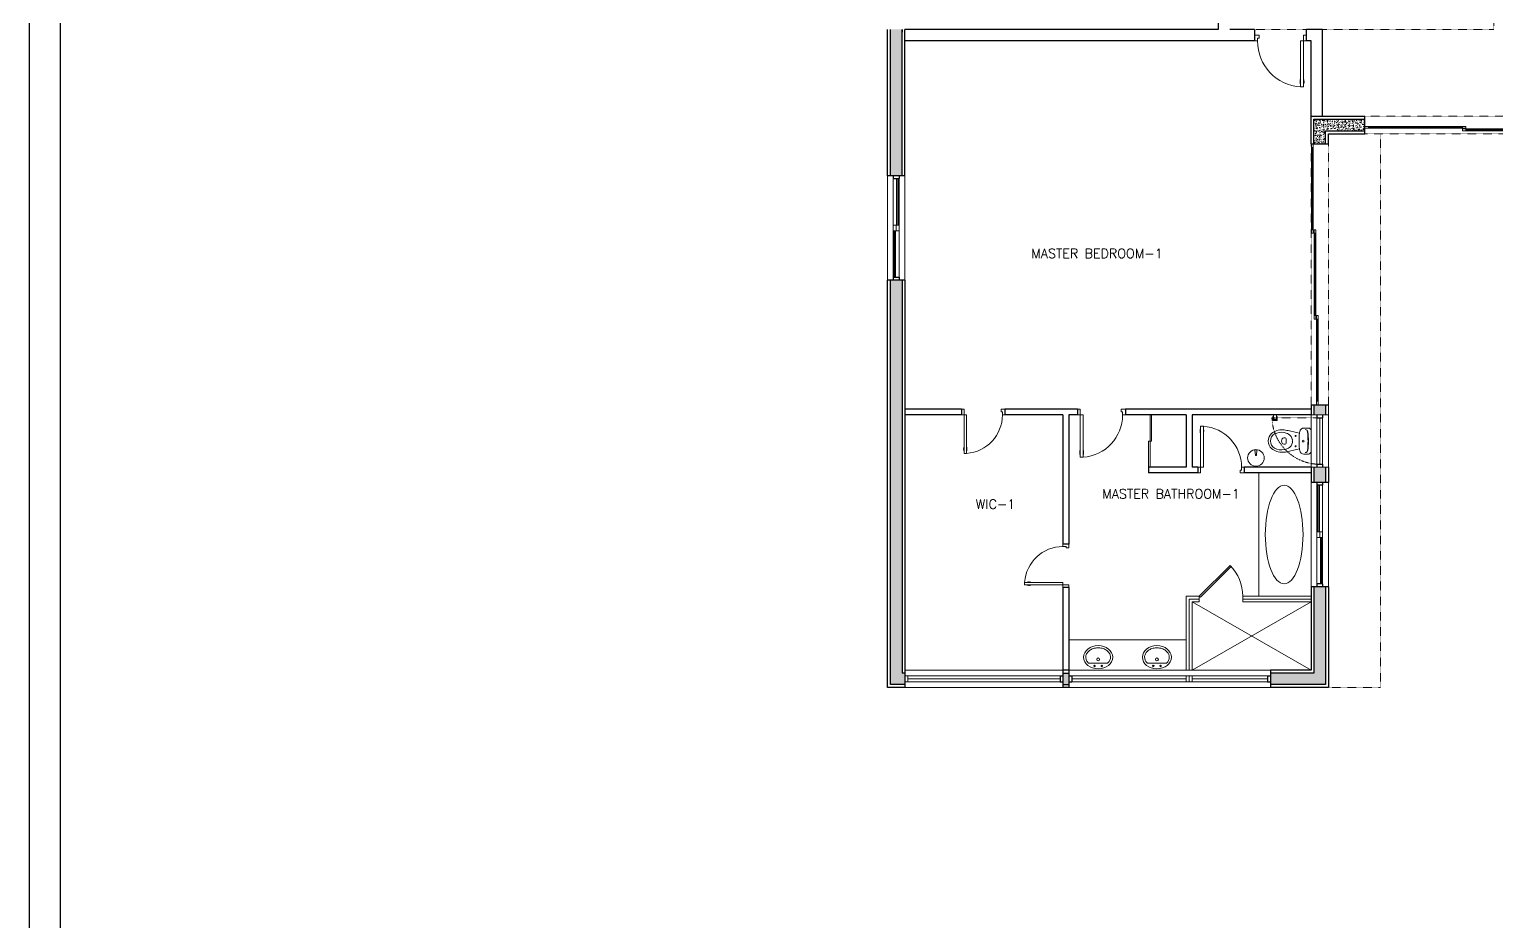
# Model space of a CAD drawing. Header units: inches. Extents: x 437 to 8681, y 26 to 3302.
# Drawn here: x 5125 to 6137, y 1782 to 2398 of the extents above; entities that cross this region are included whole.
import ezdxf
from ezdxf.enums import TextEntityAlignment as Align

# ---------------------------------------------------------------- set-up
doc = ezdxf.new("R2010")
doc.units = ezdxf.units.IN
doc.header["$MEASUREMENT"] = 0
doc.linetypes.add('HIDDEN2', pattern=[0.1875, 0.125, -0.0625])
for name, color, linetype, lineweight in [('A-DOOR', 7, 'Continuous', 18), ('DOOR', 2, 'Continuous', 0), ('DOOR GLASS', 1, 'Continuous', 0), ('EQUIPMENT', 3, 'Continuous', 0), ('FIXTURE', 3, 'Continuous', 0), ('MOBILIARIO', 3, 'Continuous', 0), ('PUERTAS', 2, 'Continuous', 0), ('TEXTURE', 8, 'Continuous', 0), ('WALLS', 4, 'Continuous', 30), ('WINDOW', 1, 'Continuous', 0), ('WINDOW FRAME', 3, 'Continuous', 9)]:
    doc.layers.add(name, color=color, linetype=linetype, lineweight=lineweight)
doc.layers.add('TEXT', color=7, linetype='Continuous')
doc.layers.get('A-DOOR').off()
doc.styles.add('ROMAND-0.1', font='romand.shx', dxfattribs={"height": 6.4})

# ---------------------------------------------------------------- blocks, each defined once
blk = doc.blocks.new('DOOR-2-6(AL)')
at = {"color": 0, "linetype": 'ByBlock', "lineweight": -2, "ltscale": 0.25}
for p, q in [((0, 0), (21.2, 21.2)), ((0.7, -0.7), (21.9, 20.5)), ((21.2, 21.2), (21.9, 20.5)), ((0.7, -0.7), (0, 0))]:
    blk.add_line(p, q, dxfattribs=at)
blk.add_arc((0, 0), 30, 0, 45, dxfattribs=at)
blk = doc.blocks.new('Bes_1')
at = {"color": 0, "linetype": 'ByBlock', "lineweight": -2}
blk.add_line((4, -6.7), (4, 6.7), dxfattribs=at)
for centre, radius in [((2, 2.5), 0.5), ((6.5, 0), 1), ((2, -2.5), 0.5)]:
    blk.add_circle(centre, radius, dxfattribs=at)
blk.add_ellipse((8, 0), major_axis=(0, -10), ratio=0.8, dxfattribs=at)
for points, knots in [([(8, -8.5), (8.6, -8.5), (9.2, -8.4), (10.5, -7.9), (11.2, -7.5), (12.4, -6.3), (13, -5.6), (13.8, -3.9), (14.2, -2.9), (14.5, -0.9), (14.5, 0.1), (14.3, 2.2), (14.1, 3.2), (13.3, 5), (12.8, 5.8), (11.7, 7.1), (11, 7.6), (9.6, 8.3), (8.9, 8.5), (7.5, 8.5), (6.8, 8.4), (5.4, 7.8), (4.7, 7.4), (4.1, 6.7), (4, 6.7), (4, 6.7)], [0, 0, 0, 0, 0.296897, 0.296897, 0.648223, 0.648223, 0.99955, 0.99955, 1.350876, 1.350876, 1.702203, 1.702203, 2.053529, 2.053529, 2.404856, 2.404856, 2.756182, 2.756182, 3.107509, 3.107509, 3.458835, 3.458835, 3.810162, 3.810162, 3.828614, 3.828614, 3.828614, 3.828614]), ([(4, -6.7), (4.5, -7.2), (5.2, -7.7), (6.5, -8.3), (7.2, -8.5), (7.9, -8.5), (8, -8.5), (8, -8.5)], [5.5961674, 5.5961674, 5.5961674, 5.5961674, 5.9181207, 5.9181207, 6.2694472, 6.2694472, 6.2831853, 6.2831853, 6.2831853, 6.2831853])]:
    blk.add_open_spline(points, degree=3, knots=knots, dxfattribs=at)
blk = doc.blocks.new('vvv')
for p, q in [((320.633, 362.192), (320.622, 362.192)), ((320.633, 362.192), (320.644, 362.192)), ((320.585, 361.809), (320.585, 361.829)), ((320.681, 361.809), (320.681, 361.829))]:
    blk.add_line(p, q)
blk.add_lwpolyline([(320.47, 361.874, -0.0164), (320.511, 362.052, -0.014244), (320.487, 362.056, -0.379899), (320.43, 362.12), (320.43, 362.192, -0.414214), (320.47, 362.232), (320.633, 362.232), (320.795, 362.232, -0.414214), (320.835, 362.192), (320.835, 362.12, -0.379899), (320.779, 362.056, -0.014244), (320.755, 362.052, -0.0164), (320.796, 361.874, -0.034533), (320.808, 361.792, -0.180901), (320.751, 361.619, -0.210568), (320.633, 361.567, -0.210568), (320.515, 361.619, -0.180901), (320.458, 361.792, -0.034533)], format="xyb", close=True)
for centre, radius in [((320.553, 361.992), 0.0075), ((320.633, 362.11), 0.0135), ((320.633, 362.11), 0.0135), ((320.713, 361.992), 0.0075)]:
    blk.add_circle(centre, radius)
for centre, radius, start, end in [((320.493, 362.143), 0.04, 96.2719, 180), ((320.493, 362.136), 0.04, 96.2141, 169.7572), ((320.633, 361.031), 1.154, 90.0008, 97.203), ((320.633, 361.034), 1.157, 90.0008, 97.1409), ((320.633, 363.451), 1.404, 264.9986, 270), ((320.633, 361.034), 1.157, 82.8591, 89.9992), ((320.633, 361.031), 1.154, 82.797, 89.9992), ((320.633, 363.451), 1.404, 270, 275.0014), ((320.772, 362.143), 0.04, 0, 83.7281), ((320.773, 362.136), 0.04, 10.2428, 83.7859), ((320.712, 361.771), 0.216, 168.3805, 209.1161), ((320.745, 361.764), 0.25, 152.5973, 168.3805), ((320.626, 361.826), 0.116, 96.2419, 152.5973), ((320.6, 361.829), 0.015, 96.6492, 180), ((320.615, 361.809), 0.03, 180, 233.1301), ((320.633, 361.833), 0.06, 233.1301, 270), ((320.633, 361.546), 0.3, 90, 96.6492), ((320.633, 361.762), 0.18, 90, 96.2419), ((320.633, 361.762), 0.18, 83.7581, 90), ((320.633, 361.546), 0.3, 83.3508, 90), ((320.633, 361.833), 0.06, 270, 306.8699), ((320.64, 361.826), 0.116, 27.4027, 83.7581), ((320.666, 361.829), 0.015, 0, 83.3508), ((320.651, 361.809), 0.03, 306.8699, 0), ((320.521, 361.764), 0.25, 11.6195, 27.4027), ((320.554, 361.771), 0.216, 330.8839, 11.6195), ((320.633, 361.727), 0.126, 209.1161, 270), ((320.633, 361.727), 0.126, 270, 330.8839)]:
    blk.add_arc(centre, radius, start, end)
blk = doc.blocks.new('pi')
at = {"layer": 'MOBILIARIO'}
for points in [[(116.047, 87.805), (116.047, 87.805), (116.004, 87.875), (116, 87.882), (115.996, 87.889), (115.898, 87.828), (115.95, 87.745), (115.95, 87.745)], [(115.92, 87.823), (115.99, 87.866), (115.99, 87.866)], [(115.957, 87.749), (115.957, 87.749), (115.92, 87.809)], [(116.057, 87.758), (115.997, 87.856), (115.927, 87.813), (115.987, 87.715), (116.057, 87.758)], [(115.948, 87.763), (115.955, 87.767)], [(115.95, 87.759), (115.95, 87.759), (115.948, 87.763), (115.95, 87.759), (115.953, 87.756), (115.959, 87.76)], [(116.004, 87.86), (116.04, 87.801)], [(116.034, 87.811), (116.034, 87.811), (116.036, 87.808), (116.034, 87.811), (116.032, 87.815), (116.025, 87.81)], [(116.036, 87.808), (116.029, 87.804)], [(116.036, 87.808), (116.04, 87.801), (116.04, 87.801)]]:
    blk.add_lwpolyline(points, dxfattribs=at)
for centre, radius, start, end in [((115.938, 87.815), 0.0196, 155.8113, 199.217), ((115.95, 87.753), 0.0079, 270.1843, 333.3536), ((115.993, 87.854), 0.0125, 30.4443, 101.0029), ((116.04, 87.809), 0.00862, 273.3883, 330.2552)]:
    blk.add_arc(centre, radius, start, end, dxfattribs=at)
blk = doc.blocks.new('bas')
at = {"layer": 'MOBILIARIO'}
for points in [[(116.425, 87.672), (116.416, 87.686), (116.389, 87.666), (116.398, 87.654)], [(116.58, 87.454), (116.553, 87.435), (116.506, 87.517), (116.518, 87.525), (116.58, 87.454)]]:
    blk.add_lwpolyline(points, dxfattribs=at)
blk.add_circle((116.489, 87.554), 0.135, dxfattribs=at)
blk = doc.blocks.new('PUERTAS ESPECIALES')
at = {"layer": 'DOOR'}
for p, q in [((3747.44, 1229.734), (3747.387, 1229.734)), ((3747.387, 1229.734), (3747.387, 1229.621)), ((3747.44, 1229.621), (3747.387, 1229.621)), ((3747.44, 1229.734), (3747.44, 1229.621)), ((3748.207, 1229.734), (3748.207, 1229.681)), ((3748.207, 1229.734), (3748.207, 1229.681)), ((3748.287, 1229.734), (3748.207, 1229.734)), ((3748.207, 1229.681), (3748.234, 1229.681)), ((3748.207, 1229.681), (3748.234, 1229.681)), ((3748.234, 1229.681), (3748.234, 1229.628)), ((3748.234, 1229.681), (3748.234, 1229.621)), ((3748.287, 1229.621), (3748.234, 1229.621)), ((3748.287, 1229.734), (3748.287, 1229.621)), ((3747.433, 1228.929), (3747.431, 1228.929)), ((3747.431, 1228.929), (3747.431, 1228.905)), ((3747.433, 1228.905), (3747.431, 1228.905)), ((3747.433, 1228.954), (3747.433, 1228.881)), ((3747.44, 1228.954), (3747.433, 1228.954)), ((3747.44, 1228.881), (3747.433, 1228.881)), ((3747.44, 1228.954), (3747.44, 1228.881)), ((3747.493, 1228.954), (3747.493, 1228.881)), ((3747.493, 1228.954), (3747.499, 1228.954)), ((3747.493, 1228.881), (3747.499, 1228.881)), ((3747.499, 1228.954), (3747.499, 1228.881)), ((3747.499, 1228.929), (3747.501, 1228.929)), ((3747.499, 1228.905), (3747.501, 1228.905)), ((3747.501, 1228.929), (3747.501, 1228.905))]:
    blk.add_line(p, q, dxfattribs=at)
blk.add_lwpolyline([(3747.44, 1229.621), (3747.44, 1228.827), (3747.493, 1228.827), (3747.493, 1229.621)], close=True, dxfattribs=at)
blk.add_arc((3747.438, 1229.621), 0.796, 273.9499, 0, dxfattribs=at)
blk = doc.blocks.new('Door_SS_The Sliding Door Company_3-Panel Triple Track - SS Room Divider - 3 Panel 3 Track  LIVING AND DINING-2639773-Level 1- FINISH 1ST FLOOR')
at = {"layer": 'DOOR', "lineweight": 0}
for p, q in [((-102, -2.2), (-102, -1)), ((-102, -1), (-99.5, -1)), ((-99.5, -2.2), (-102, -2.2)), ((-99.5, -1), (-99.5, -2.2)), ((-34.8, -1), (-99.5, -1)), ((-99.5, -1.7), (-99.5, -1.5)), ((-99.5, -2.2), (-34.8, -2.2)), ((-34.8, -2.2), (-34.8, -1)), ((-34.8, -1), (-32.3, -1)), ((-34.8, -1.5), (-34.8, -1.7)), ((-32.3, -2.2), (-34.8, -2.2)), ((-34.8, -3.9), (-34.8, -2.7)), ((-34.8, -2.7), (-32.3, -2.7)), ((-32.3, -3.9), (-34.8, -3.9)), ((-32.3, -1), (-32.3, -2.2)), ((-32.3, -2.7), (-32.3, -3.9)), ((32.3, -2.7), (-32.3, -2.7)), ((-32.3, -3.4), (-32.3, -3.2)), ((-32.3, -3.9), (32.3, -3.9)), ((32.3, -3.9), (32.3, -2.7)), ((32.3, -2.7), (34.8, -2.7)), ((32.3, -3.2), (32.3, -3.4)), ((34.8, -3.9), (32.3, -3.9)), ((32.3, -5.6), (32.3, -4.4)), ((32.3, -4.4), (34.8, -4.4)), ((34.8, -5.6), (32.3, -5.6)), ((34.8, -2.7), (34.8, -3.9)), ((34.8, -4.4), (34.8, -5.6)), ((99.5, -4.4), (34.8, -4.4)), ((34.8, -5.1), (34.8, -4.9)), ((34.8, -5.6), (99.5, -5.6)), ((99.5, -5.6), (99.5, -4.4)), ((99.5, -4.4), (102, -4.4)), ((99.5, -4.9), (99.5, -5.1)), ((102, -5.6), (99.5, -5.6)), ((102, -4.4), (102, -5.6))]:
    blk.add_line(p, q, dxfattribs=at)
at = {"layer": 'DOOR GLASS', "lineweight": 0}
for p, q in [((-99.5, -1.5), (-34.8, -1.5)), ((-34.8, -1.7), (-99.5, -1.7)), ((-32.3, -3.2), (32.3, -3.2)), ((32.3, -3.4), (-32.3, -3.4)), ((34.8, -4.9), (99.5, -4.9)), ((99.5, -5.1), (34.8, -5.1))]:
    blk.add_line(p, q, dxfattribs=at)
blk = doc.blocks.new('Door_SS_The Sliding Door Company_3-Panel Triple Track - SS Room Divider - 3 Panel 3 Track  MASTER BEDROOM-2594634-Level 1- FINISH 1ST FLOOR')
at = {"layer": 'DOOR', "lineweight": 0}
for p, q in [((-87.5, 2.2), (-90, 2.2)), ((-90, 2.2), (-90, 1)), ((-90, 1), (-87.5, 1)), ((-87.5, 1), (-87.5, 2.2)), ((-87.5, 2.2), (-30.8, 2.2)), ((-87.5, 1.7), (-87.5, 1.5)), ((-30.8, 1), (-87.5, 1)), ((-28.3, 3.9), (-30.8, 3.9)), ((-30.8, 3.9), (-30.8, 2.7)), ((-30.8, 2.7), (-28.3, 2.7)), ((-28.3, 2.2), (-30.8, 2.2)), ((-30.8, 2.2), (-30.8, 1)), ((-30.8, 1.5), (-30.8, 1.7)), ((-30.8, 1), (-28.3, 1)), ((-28.3, 2.7), (-28.3, 3.9)), ((-28.3, 3.9), (28.3, 3.9)), ((-28.3, 3.4), (-28.3, 3.2)), ((28.3, 2.7), (-28.3, 2.7)), ((-28.3, 1), (-28.3, 2.2)), ((30.8, 5.6), (28.3, 5.6)), ((28.3, 5.6), (28.3, 4.4)), ((28.3, 4.4), (30.8, 4.4)), ((30.8, 3.9), (28.3, 3.9)), ((28.3, 3.9), (28.3, 2.7)), ((28.3, 3.2), (28.3, 3.4)), ((28.3, 2.7), (30.8, 2.7)), ((30.8, 4.4), (30.8, 5.6)), ((30.8, 5.6), (87.5, 5.6)), ((30.8, 5.1), (30.8, 4.9)), ((87.5, 4.4), (30.8, 4.4)), ((30.8, 2.7), (30.8, 3.9)), ((90, 5.6), (87.5, 5.6)), ((87.5, 5.6), (87.5, 4.4)), ((87.5, 4.9), (87.5, 5.1)), ((87.5, 4.4), (90, 4.4)), ((90, 4.4), (90, 5.6))]:
    blk.add_line(p, q, dxfattribs=at)
at = {"layer": 'DOOR GLASS', "lineweight": 0}
for p, q in [((-30.8, 1.7), (-87.5, 1.7)), ((-87.5, 1.5), (-30.8, 1.5)), ((28.3, 3.4), (-28.3, 3.4)), ((-28.3, 3.2), (28.3, 3.2)), ((87.5, 5.1), (30.8, 5.1)), ((30.8, 4.9), (87.5, 4.9))]:
    blk.add_line(p, q, dxfattribs=at)

msp = doc.modelspace()

# ---------------------------------------------------------------- hatches: boundary and pattern name
at = {"layer": 'TEXTURE'}
h = msp.add_hatch(dxfattribs=at)
h.set_pattern_fill('AR-CONC', color=8, scale=0.49)
h.set_pattern_definition([(50, (5380.4586, -710.9268), (3.514575, -0.3074855), [0.3675, -4.0425]), (355, (5380.4586, -710.9268), (-0.6798815, 3.6857415), [0.294, -3.234]), (100.4514, (5380.7515, -710.9524), (2.834696, 3.3782538), [0.312327, -3.4355963]), (46.1842, (5380.4586, -709.947), (5.229481, -0.811043), [0.55125, -6.06375]), (96.6356, (5380.8944, -710.0144), (4.579847, 4.7731776), [0.46849, -5.153394]), (351.1842, (5380.4586, -709.947), (4.579844, 4.773181), [0.441, -4.851]), (21, (5380.9486, -710.1918), (2.9248446, -1.9728326), [0.3675, -4.0425]), (326, (5380.9486, -710.1918), (1.192245, 3.5532352), [0.294, -3.234]), (71.4514, (5381.1923, -710.3562), (4.117091, 1.5803994), [0.312327, -3.4355963]), (37.5, (5380.4586, -710.9268), (0.0595833, 1.6311799), [0, -3.1948, 0, -3.283, 0, -3.24625]), (7.5, (5380.4586, -710.9268), (1.2890407, 1.9326174), [0, -1.8718, 0, -3.1213, 0, -1.23725]), (327.5, (5379.3659, -710.9268), (2.61572994, -0.11051887), [0, -1.225, 0, -3.822, 0, -5.0715]), (317.5, (5378.8759, -710.9268), (2.8576122, 0.4905144), [0, -1.5925, 0, -2.5382, 0, -3.6015])])
h.paths.add_polyline_path([(5728.54725, 1953.95018), (5718.54725, 1953.95018), (5718.54725, 1945.95018), (5728.54725, 1945.95018)])
h.paths.add_polyline_path([(5718.54725, 2224.95018), (5726.54725, 2224.95018), (5726.54725, 1953.95018), (5718.54725, 1953.95018)])
h.paths.add_polyline_path([(5718.54725, 2397.95018), (5726.54725, 2397.95018), (5726.54725, 2296.95018), (5718.54725, 2296.95018)])
h = msp.add_hatch(dxfattribs=at)
h.set_pattern_fill('AR-CONC', color=8, scale=0.49)
h.set_pattern_definition([(50, (5491.9302, 1633.8493), (3.514575, -0.307485), [0.3675, -4.0425]), (355, (5491.9302, 1633.8493), (-0.679882, 3.685741), [0.294, -3.234]), (100.4514, (5492.223, 1633.8237), (2.834696, 3.378254), [0.312327, -3.435596]), (46.1842, (5491.93, 1634.8293), (5.229481, -0.811043), [0.55125, -6.06375]), (96.6356, (5492.366, 1634.7617), (4.579847, 4.773178), [0.46849, -5.153394]), (351.1842, (5491.93, 1634.8293), (4.579844, 4.77318), [0.441, -4.851]), (21, (5492.4202, 1634.5843), (2.924845, -1.972833), [0.3675, -4.0425]), (326, (5492.4202, 1634.5843), (1.192245, 3.553235), [0.294, -3.234]), (71.4514, (5492.664, 1634.42), (4.117091, 1.5804), [0.312327, -3.435596]), (37.5, (5491.9302, 1633.8493), (0.0595833, 1.6311799), [0, -3.1948, 0, -3.283, 0, -3.24625]), (7.5, (5491.9302, 1633.8493), (1.2890407, 1.9326174), [0, -1.8718, 0, -3.1213, 0, -1.23725]), (327.5, (5490.8375, 1633.8493), (2.61573, -0.1105189), [0, -1.225, 0, -3.822, 0, -5.0715]), (317.5, (5490.3475, 1633.8493), (2.857612, 0.4905144), [0, -1.5925, 0, -2.5382, 0, -3.6015])])
h.paths.add_polyline_path([(6045.68421, 2327.95018), (6045.68421, 2335.95018), (6010.54725, 2335.95018), (6010.54725, 2327.95018)])
h.paths.add_polyline_path([(6018.54725, 2327.95018), (6010.54725, 2327.95018), (6010.54725, 2318.95018), (6018.54725, 2318.95018)])
h = msp.add_hatch(dxfattribs=at)
h.set_pattern_fill('AR-CONC', color=8, scale=0.49)
h.set_pattern_definition([(50, (5444.4586, 1518.0732), (3.514575, -0.307485), [0.3675, -4.0425]), (355, (5444.4586, 1518.0732), (-0.679882, 3.685741), [0.294, -3.234]), (100.4514, (5444.7515, 1518.0476), (2.834696, 3.378254), [0.312327, -3.435596]), (46.1842, (5444.4586, 1519.053), (5.229481, -0.811043), [0.55125, -6.06375]), (96.6356, (5444.8944, 1518.9856), (4.579847, 4.773178), [0.46849, -5.153394]), (351.1842, (5444.4586, 1519.053), (4.579844, 4.77318), [0.441, -4.851]), (21, (5444.9486, 1518.8082), (2.924845, -1.972833), [0.3675, -4.0425]), (326, (5444.9486, 1518.8082), (1.192245, 3.553235), [0.294, -3.234]), (71.4514, (5445.1923, 1518.6438), (4.117091, 1.5804), [0.312327, -3.435596]), (37.5, (5444.4586, 1518.0732), (0.0595833, 1.6311799), [0, -3.1948, 0, -3.283, 0, -3.24625]), (7.5, (5444.4586, 1518.0732), (1.2890407, 1.9326174), [0, -1.8718, 0, -3.1213, 0, -1.23725]), (327.5, (5443.3659, 1518.0732), (2.61573, -0.1105189), [0, -1.225, 0, -3.822, 0, -5.0715]), (317.5, (5442.8759, 1518.0732), (2.857612, 0.4905144), [0, -1.5925, 0, -2.5382, 0, -3.6015])])
h.paths.add_polyline_path([(6010.54725, 2095.95018), (6018.54725, 2095.95018), (6018.54725, 2085.45018), (6010.54725, 2085.45018)])
h.paths.add_polyline_path([(6018.54725, 1953.95018), (6010.54725, 1953.95018), (6010.54725, 2013.45018), (6018.54725, 2013.45018)])
h.paths.add_polyline_path([(5980.54725, 1953.95018), (6018.54725, 1953.95018), (6018.54725, 1945.95018), (5980.54725, 1945.95018)])
h.paths.add_polyline_path([(5837.54725, 1953.95018), (5841.54725, 1953.95018), (5841.54725, 1945.95018), (5837.54725, 1945.95018)])
h.paths.add_polyline_path([(6018.54725, 2138.95018), (6010.54725, 2138.95018), (6010.54725, 2131.95018), (6018.54725, 2131.95018)])

# ---------------------------------------------------------------- linework, layer by layer
for points in [[(5124.86863, 3302.11012), (8681.04843, 3302.11012), (8681.04843, 26.02199), (5124.86863, 26.02199)], [(8659.74765, 41.48839), (8659.74765, 3286.64372), (5146.1694, 3286.64372), (5146.1694, 41.48839)]]:
    msp.add_lwpolyline(points, close=True)
at = {"layer": 'DOOR'}
for p, q in [((5969.54725, 2393.95018), (5972.72372, 2393.95018)), ((5969.54725, 2393.95018), (5969.54725, 2389.95018)), ((5969.54725, 2389.95018), (5971.66489, 2389.95018)), ((5971.66489, 2391.83253), (5971.66489, 2389.71489)), ((5972.72372, 2391.83253), (5971.66489, 2391.83253)), ((5971.66489, 2391.83253), (5971.66489, 2389.45018)), ((5972.72372, 2391.83253), (5971.66489, 2391.83253)), ((5972.72372, 2393.95018), (5972.72372, 2391.83253)), ((5972.72372, 2393.95018), (5972.72372, 2391.83253)), ((6003.4296, 2393.95018), (6003.4296, 2389.95018)), ((6003.4296, 2393.95018), (6005.54725, 2393.95018)), ((6003.4296, 2389.95018), (6005.54725, 2389.95018)), ((6005.54725, 2393.95018), (6005.54725, 2389.95018)), ((6001.0617, 2362.24473), (6000.97368, 2362.24473)), ((6000.97368, 2362.24473), (6000.97368, 2361.31244)), ((6001.0617, 2361.31244), (6000.97368, 2361.31244)), ((6001.0617, 2363.23841), (6001.0617, 2360.31877)), ((6001.31195, 2363.23841), (6001.0617, 2363.23841)), ((6001.31195, 2360.31877), (6001.0617, 2360.31877)), ((6001.31195, 2363.23841), (6001.31195, 2360.31877)), ((6003.4296, 2363.23841), (6003.4296, 2360.31877)), ((6003.4296, 2363.23841), (6003.67985, 2363.23841)), ((6003.4296, 2360.31877), (6003.67985, 2360.31877)), ((6003.67985, 2363.23841), (6003.67985, 2360.31877)), ((6003.67985, 2362.24473), (6003.76787, 2362.24473)), ((6003.67985, 2361.31244), (6003.76787, 2361.31244)), ((6003.76787, 2362.24473), (6003.76787, 2361.31244)), ((5769.31195, 2135.95018), (5767.54725, 2135.95018)), ((5767.54725, 2135.95018), (5767.54725, 2131.95018)), ((5769.31195, 2135.95018), (5769.31195, 2131.95018)), ((5794.90019, 2135.95018), (5794.90019, 2134.18547)), ((5797.54725, 2135.95018), (5794.90019, 2135.95018)), ((5797.54725, 2135.95018), (5797.54725, 2131.95018)), ((5849.48842, 2135.95018), (5847.54725, 2135.95018)), ((5847.54725, 2135.95018), (5847.54725, 2131.95018)), ((5849.48842, 2135.95018), (5849.48842, 2131.82518)), ((5877.63548, 2135.95018), (5877.63548, 2134.009)), ((5880.54725, 2135.95018), (5877.63548, 2135.95018)), ((5880.54725, 2135.95018), (5880.54725, 2131.95018)), ((5769.31195, 2131.95018), (5767.54725, 2131.95018)), ((5794.90019, 2134.18547), (5795.78254, 2134.18547)), ((5795.78254, 2134.18547), (5795.78254, 2131.95018)), ((5797.54725, 2131.95018), (5795.78254, 2131.95018)), ((5849.48842, 2131.95018), (5847.54725, 2131.95018)), ((5877.63548, 2134.009), (5878.60607, 2134.009)), ((5878.60607, 2134.009), (5878.60607, 2131.82518)), ((5880.54725, 2131.95018), (5878.60607, 2131.95018)), ((5769.10341, 2108.86231), (5769.03006, 2108.86231)), ((5769.03006, 2108.86231), (5769.03006, 2108.0854)), ((5769.10341, 2108.0854), (5769.03006, 2108.0854)), ((5769.10341, 2109.69037), (5769.10341, 2107.25734)), ((5769.31195, 2109.69037), (5769.10341, 2109.69037)), ((5769.31195, 2107.25734), (5769.10341, 2107.25734)), ((5769.31195, 2109.69037), (5769.31195, 2107.25734)), ((5771.07666, 2109.69037), (5771.07666, 2107.25734)), ((5771.07666, 2109.69037), (5771.2852, 2109.69037)), ((5771.07666, 2107.25734), (5771.2852, 2107.25734)), ((5771.2852, 2109.69037), (5771.2852, 2107.25734)), ((5771.2852, 2108.86231), (5771.35855, 2108.86231)), ((5771.2852, 2108.0854), (5771.35855, 2108.0854)), ((5771.35855, 2108.86231), (5771.35855, 2108.0854)), ((5849.25902, 2106.55352), (5849.17834, 2106.55352)), ((5849.17834, 2106.55352), (5849.17834, 2105.69892)), ((5849.25902, 2105.69892), (5849.17834, 2105.69892)), ((5849.25902, 2107.46439), (5849.25902, 2104.78805)), ((5849.48842, 2107.46439), (5849.25902, 2107.46439)), ((5849.48842, 2104.78805), (5849.25902, 2104.78805)), ((5849.48842, 2107.46439), (5849.48842, 2104.78805)), ((5851.4296, 2107.46439), (5851.4296, 2104.78805)), ((5851.4296, 2107.46439), (5851.659, 2107.46439)), ((5851.4296, 2104.78805), (5851.659, 2104.78805)), ((5851.659, 2107.46439), (5851.659, 2104.78805)), ((5851.659, 2106.55352), (5851.73968, 2106.55352)), ((5851.659, 2105.69892), (5851.73968, 2105.69892)), ((5851.73968, 2106.55352), (5851.73968, 2105.69892)), ((5837.54725, 2042.95018), (5837.54725, 2041.18547)), ((5841.54725, 2042.95018), (5837.54725, 2042.95018)), ((5839.78254, 2041.18547), (5837.54725, 2041.18547)), ((5839.78254, 2040.30312), (5839.78254, 2041.18547)), ((5841.54725, 2040.30312), (5839.78254, 2040.30312)), ((5841.54725, 2042.95018), (5841.54725, 2040.30312)), ((5812.8544, 2016.47959), (5812.8544, 2016.68814)), ((5815.28744, 2016.68814), (5812.8544, 2016.68814)), ((5815.28744, 2016.47959), (5812.8544, 2016.47959)), ((5815.28744, 2014.71489), (5812.8544, 2014.71489)), ((5812.8544, 2014.71489), (5812.8544, 2014.50634)), ((5815.28744, 2014.50634), (5812.8544, 2014.50634)), ((5814.45937, 2016.76148), (5813.68247, 2016.76148)), ((5813.68247, 2016.68814), (5813.68247, 2016.76148)), ((5813.68247, 2014.50634), (5813.68247, 2014.43299)), ((5814.45937, 2014.43299), (5813.68247, 2014.43299)), ((5814.45937, 2016.68814), (5814.45937, 2016.76148)), ((5814.45937, 2014.50634), (5814.45937, 2014.43299)), ((5815.28744, 2016.47959), (5815.28744, 2016.68814)), ((5815.28744, 2014.71489), (5815.28744, 2014.50634)), ((5841.54725, 2014.71489), (5837.54725, 2014.71489)), ((5837.54725, 2014.71489), (5837.54725, 2012.95018)), ((5841.54725, 2014.71489), (5841.54725, 2012.95018)), ((5841.54725, 2012.95018), (5837.54725, 2012.95018))]:
    msp.add_line(p, q, dxfattribs=at)
for points in [[(6003.4296, 2389.95018), (6003.4296, 2358.18547), (6001.31195, 2358.18547), (6001.31195, 2389.95018)], [(5769.31195, 2131.95018), (5769.31195, 2105.47959), (5771.07666, 2105.47959), (5771.07666, 2131.95018)], [(5849.48842, 2131.95018), (5849.48842, 2102.83253), (5851.4296, 2102.83253), (5851.4296, 2131.95018)], [(5898.54725, 2131.95018), (5897.54725, 2131.95018), (5897.54725, 2113.95018), (5898.54725, 2113.95018)], [(5897.54725, 2095.95018), (5896.54725, 2095.95018), (5896.54725, 2113.95018), (5897.54725, 2113.95018)], [(5837.54725, 2014.71489), (5811.07666, 2014.71489), (5811.07666, 2016.47959), (5837.54725, 2016.47959)]]:
    msp.add_lwpolyline(points, close=True, dxfattribs=at)
for centre, radius, start, end in [((6003.50523, 2389.95018), 31.84034, 180, 266.05013198), ((5769.24893, 2131.95018), 26.53361, 273.94986802, 0), ((5849.4191, 2131.95018), 29.18697, 273.94986802, 0), ((5837.54725, 2014.65186), 26.53361, 90, 176.05013198)]:
    msp.add_arc(centre, radius, start, end, dxfattribs=at)
at = {"layer": 'FIXTURE'}
for p, q in [((5972.54725, 2091.95018), (5972.54725, 2006.95018)), ((5922.54725, 2006.95018), (5922.54725, 1955.95018)), ((5931.54725, 2006.95018), (5922.54725, 2006.95018)), ((5924.54725, 2004.95018), (5924.54725, 1955.95018)), ((5931.54725, 2004.95018), (5924.54725, 2004.95018)), ((5931.54725, 2006.95018), (5931.54725, 2002.95018)), ((6008.54725, 2006.95018), (5961.54725, 2006.95018)), ((5961.54725, 2006.95018), (5961.54725, 2002.95018)), ((6008.54725, 2004.95018), (5961.54725, 2004.95018)), ((5926.54725, 2002.95018), (5926.54725, 1955.95018)), ((5931.54725, 2002.95018), (5926.54725, 2002.95018)), ((5926.54725, 2002.95018), (6008.54725, 1955.95018)), ((6008.54725, 2002.95018), (5926.54725, 1955.95018)), ((6008.54725, 2002.95018), (5961.54725, 2002.95018)), ((5922.54725, 1976.95018), (5841.54725, 1976.95018))]:
    msp.add_line(p, q, dxfattribs=at)
at = {"layer": 'FIXTURE', "extrusion": (0, 0, -1)}
msp.add_ellipse((5990.04725, 2049.45018), major_axis=(0, -34), ratio=0.3823529412, dxfattribs=at)
at = {"layer": 'WALLS'}
for p, q in [((5944.54725, 2609.95018), (5944.54725, 2397.95018)), ((5716.54725, 2296.95018), (5716.54725, 2397.95018)), ((5718.54725, 2296.95018), (5718.54725, 2397.95018)), ((5726.54725, 2397.95018), (5726.54725, 2395.95018)), ((5726.54725, 2296.95018), (5726.54725, 2397.95018)), ((5728.54725, 2296.95018), (5728.54725, 2397.95018)), ((6008.54725, 2318.95018), (6008.54725, 2337.95018)), ((6008.54725, 2337.95018), (6045.68421, 2337.95018)), ((6018.54725, 2327.95018), (6045.68421, 2327.95018)), ((6018.54725, 2318.95018), (6018.54725, 2327.95018)), ((6020.54725, 2325.95018), (6045.68421, 2325.95018)), ((6020.54725, 2318.95018), (6020.54725, 2325.95018)), ((5728.54725, 2296.95018), (5716.54725, 2296.95018)), ((5720.54725, 2296.95018), (5720.54725, 2294.95018)), ((5724.54725, 2296.95018), (5724.54725, 2294.95018)), ((5720.54725, 2294.95018), (5724.54725, 2294.95018)), ((5720.54725, 2226.95018), (5720.54725, 2224.95018)), ((5720.54725, 2226.95018), (5724.54725, 2226.95018)), ((5724.54725, 2226.95018), (5724.54725, 2224.95018)), ((5716.54725, 1943.95018), (5716.54725, 2224.95018)), ((5728.54725, 2224.95018), (5716.54725, 2224.95018)), ((5718.54725, 1945.95018), (5718.54725, 2224.95018)), ((5726.54725, 2224.95018), (5726.54725, 1953.95018)), ((5728.54725, 2224.95018), (5728.54725, 1955.95018)), ((5726.54725, 2139.95018), (5726.54725, 2135.95018)), ((5767.54725, 2135.95018), (5728.54725, 2135.95018)), ((5767.54725, 2135.95018), (5767.54725, 2131.95018)), ((5847.54725, 2135.95018), (5797.54725, 2135.95018)), ((5797.54725, 2135.95018), (5797.54725, 2131.95018)), ((5847.54725, 2135.95018), (5847.54725, 2131.95018)), ((6008.54725, 2135.95018), (5880.54725, 2135.95018)), ((5880.54725, 2135.95018), (5880.54725, 2131.95018)), ((6008.54725, 2138.95018), (6008.54725, 2131.95018)), ((6010.54725, 2138.95018), (6010.54725, 2131.95018)), ((6018.54725, 2138.95018), (6018.54725, 2131.95018)), ((5767.54725, 2131.95018), (5728.54725, 2131.95018)), ((5837.54725, 2131.95018), (5797.54725, 2131.95018)), ((5837.54725, 2131.95018), (5837.54725, 2042.95018)), ((5841.54725, 2131.95018), (5841.54725, 2042.95018)), ((5847.54725, 2131.95018), (5841.54725, 2131.95018)), ((5922.54725, 2131.95018), (5880.54725, 2131.95018)), ((5922.54725, 2131.95018), (5922.54725, 2095.95018)), ((5926.54725, 2131.95018), (5926.54725, 2095.95018)), ((6008.54725, 2131.95018), (5926.54725, 2131.95018)), ((6012.54725, 2131.95018), (6012.54725, 2129.95018)), ((6012.54725, 2129.95018), (6016.54725, 2129.95018)), ((6016.54725, 2131.95018), (6016.54725, 2129.95018)), ((5896.54725, 2095.95018), (5896.54725, 2091.95018)), ((5922.54725, 2095.95018), (5896.54725, 2095.95018)), ((5930.54725, 2095.95018), (5926.54725, 2095.95018)), ((5930.54725, 2095.95018), (5930.54725, 2091.95018)), ((6008.54725, 2095.95018), (5962.54725, 2095.95018)), ((5962.54725, 2095.95018), (5962.54725, 2091.95018)), ((6008.54725, 2095.95018), (6008.54725, 2085.45018)), ((6010.54725, 2095.95018), (6010.54725, 2085.45018)), ((6012.54725, 2097.95018), (6012.54725, 2095.95018)), ((6012.54725, 2097.95018), (6016.54725, 2097.95018)), ((6016.54725, 2097.95018), (6016.54725, 2095.95018)), ((6018.54725, 2095.95018), (6018.54725, 2085.45018)), ((6020.54725, 2095.95018), (6020.54725, 2085.45018)), ((5930.54725, 2091.95018), (5896.54725, 2091.95018)), ((6008.54725, 2091.95018), (5962.54725, 2091.95018)), ((6020.54725, 2085.45018), (6008.54725, 2085.45018)), ((6012.54725, 2085.45018), (6012.54725, 2083.45018)), ((6016.54725, 2085.45018), (6016.54725, 2083.45018)), ((6016.54725, 2083.45018), (6012.54725, 2083.45018)), ((5841.54725, 2042.95018), (5837.54725, 2042.95018)), ((6008.54725, 2013.45018), (6008.54725, 1955.95018)), ((6020.54725, 2013.45018), (6008.54725, 2013.45018)), ((6010.54725, 2013.45018), (6010.54725, 1953.95018)), ((6012.54725, 2015.45018), (6012.54725, 2013.45018)), ((6016.54725, 2015.45018), (6012.54725, 2015.45018)), ((6016.54725, 2015.45018), (6016.54725, 2013.45018)), ((6018.54725, 2013.45018), (6018.54725, 1945.95018)), ((6020.54725, 2013.45018), (6020.54725, 1943.95018)), ((5837.54725, 2012.95018), (5837.54725, 1955.95018)), ((5841.54725, 2012.95018), (5837.54725, 2012.95018)), ((5841.54725, 2012.95018), (5841.54725, 1955.95018)), ((5728.54725, 1953.95018), (5726.54725, 1953.95018)), ((6008.54725, 1955.95018), (5980.54725, 1955.95018)), ((6010.54725, 1953.95018), (5980.54725, 1953.95018)), ((5728.54725, 1943.95018), (5716.54725, 1943.95018)), ((5728.54725, 1945.95018), (5718.54725, 1945.95018)), ((5835.54725, 1951.95018), (5835.54725, 1947.95018)), ((5841.54725, 1943.95018), (5837.54725, 1943.95018)), ((5843.54725, 1951.95018), (5843.54725, 1947.95018)), ((5978.54725, 1951.95018), (5978.54725, 1947.95018)), ((6018.54725, 1945.95018), (5980.54725, 1945.95018)), ((6020.54725, 1943.95018), (5980.54725, 1943.95018))]:
    msp.add_line(p, q, dxfattribs=at)
at = {"layer": 'WALLS', "color": 1, "linetype": 'HIDDEN2', "lineweight": 5}
for p, q in [((6134.54725, 2397.95018), (5952.54725, 2397.95018)), ((6056.54725, 1943.95018), (6056.54725, 2325.95018)), ((6020.54725, 1943.95018), (6056.54725, 1943.95018))]:
    msp.add_line(p, q, dxfattribs=at)
at = {"layer": 'WALLS', "linetype": 'HIDDEN2', "lineweight": 5}
for p, q in [((6453.68421, 2337.95018), (6045.68421, 2337.95018)), ((6020.54725, 2318.95018), (6020.54725, 2138.95018)), ((6045.68421, 2325.95018), (6453.68421, 2325.95018))]:
    msp.add_line(p, q, dxfattribs=at)
at = {"layer": 'WALLS', "lineweight": 5}
for p, q in [((6008.54725, 2131.95018), (6020.54725, 2131.95018)), ((6008.54725, 2095.95018), (6020.54725, 2095.95018)), ((5728.54725, 1955.95018), (5837.54725, 1955.95018)), ((5730.54725, 1947.95018), (5730.54725, 1951.95018))]:
    msp.add_line(p, q, dxfattribs=at)
at = {"layer": 'WALLS', "color": 1, "linetype": 'HIDDEN2', "lineweight": 5}
msp.add_lwpolyline([(6134.54725, 2446.95018), (6134.54725, 2397.95018)], dxfattribs=at)
at = {"layer": 'WALLS'}
for points in [[(5944.54725, 2397.95018), (5728.54725, 2397.95018)], [(5969.54725, 2397.95018), (5969.54725, 2389.95018), (5728.54725, 2389.95018)], [(5969.54725, 2397.95018), (5952.54725, 2397.95018)], [(6016.54725, 2337.95018), (6016.54725, 2397.95018), (6005.54725, 2397.95018)], [(6008.54725, 2337.95018), (6008.54725, 2389.95018), (6005.54725, 2389.95018), (6005.54725, 2397.95018)], [(6045.68421, 2325.95018), (6045.68421, 2337.95018)], [(6010.54725, 2318.95018), (6010.54725, 2335.95018), (6045.68421, 2335.95018)], [(6008.54725, 2318.95018), (6020.54725, 2318.95018)], [(6008.54725, 2138.95018), (6020.54725, 2138.95018)], [(5728.54725, 1955.95018), (5728.54725, 1943.95018)], [(5841.54725, 1955.95018), (5837.54725, 1955.95018)], [(5837.54725, 1955.95018), (5837.54725, 1943.95018)], [(5837.54725, 1953.95018), (5841.54725, 1953.95018)], [(5841.54725, 1955.95018), (5841.54725, 1943.95018)], [(5980.54725, 1955.95018), (5980.54725, 1943.95018)], [(5835.54725, 1951.95018), (5837.54725, 1951.95018)], [(5835.54725, 1947.95018), (5837.54725, 1947.95018)], [(5837.54725, 1945.95018), (5841.54725, 1945.95018)], [(5841.54725, 1951.95018), (5843.54725, 1951.95018)], [(5841.54725, 1947.95018), (5843.54725, 1947.95018)], [(5978.54725, 1951.95018), (5980.54725, 1951.95018)], [(5978.54725, 1947.95018), (5980.54725, 1947.95018)]]:
    msp.add_lwpolyline(points, dxfattribs=at)
at = {"layer": 'WALLS', "linetype": 'HIDDEN2', "lineweight": 5}
msp.add_lwpolyline([(6008.54725, 2318.95018), (6008.54725, 2138.95018)], dxfattribs=at)
at = {"layer": 'WALLS', "lineweight": 5}
for points in [[(5716.54725, 2296.95018), (5716.54725, 2224.95018)], [(5728.54725, 2296.95018), (5728.54725, 2224.95018)], [(6020.54725, 2138.95018), (6020.54725, 2095.95018)], [(6008.54725, 2131.95018), (6008.54725, 2095.95018)], [(6008.54725, 2085.45018), (6008.54725, 2013.45018)], [(6020.54725, 2085.45018), (6020.54725, 2013.45018)], [(5841.54725, 1955.95018), (5980.54725, 1955.95018)], [(5730.54725, 1951.95018), (5728.54725, 1951.95018)], [(5730.54725, 1947.95018), (5728.54725, 1947.95018)], [(5728.54725, 1943.95018), (5837.54725, 1943.95018)], [(5841.54725, 1943.95018), (5980.54725, 1943.95018)]]:
    msp.add_lwpolyline(points, dxfattribs=at)
at = {"layer": 'WINDOW', "lineweight": 0}
for p, q in [((5722.73229, 2262.95018), (5722.73229, 2294.95018)), ((5722.98229, 2262.95018), (5722.98229, 2294.95018)), ((5723.86221, 2262.95018), (5723.86221, 2294.95018)), ((5724.11221, 2294.95018), (5724.11221, 2262.95018)), ((5720.98229, 2226.95018), (5720.98229, 2258.95018)), ((5721.23229, 2258.95018), (5721.23229, 2226.95018)), ((5721.86221, 2226.95018), (5721.86221, 2258.95018)), ((5722.11221, 2258.95018), (5722.11221, 2226.95018)), ((6014.54725, 2129.95018), (6014.54725, 2097.95018)), ((6012.98229, 2083.45018), (6012.98229, 2051.45018)), ((6013.23229, 2051.45018), (6013.23229, 2083.45018)), ((6014.11221, 2051.45018), (6014.11221, 2083.45018)), ((6014.36221, 2051.45018), (6014.36221, 2083.45018)), ((6014.98229, 2047.45018), (6014.98229, 2015.45018)), ((6015.23229, 2015.45018), (6015.23229, 2047.45018)), ((6015.86221, 2047.45018), (6015.86221, 2015.45018)), ((6016.11221, 2015.45018), (6016.11221, 2047.45018)), ((5835.54725, 1949.95018), (5730.54725, 1949.95018)), ((5922.54725, 1949.95018), (5843.54725, 1949.95018)), ((5978.54725, 1949.95018), (5926.54725, 1949.95018))]:
    msp.add_line(p, q, dxfattribs=at)
at = {"layer": 'WINDOW', "linetype": 'HIDDEN2'}
msp.add_line((6014.54725, 2129.95018), (5981.63089, 2129.95018), dxfattribs=at)
msp.add_arc((6014.54725, 2130.87966), 32.92948, 181.61746418, 270, dxfattribs=at)
at = {"layer": 'WINDOW FRAME', "lineweight": 0}
for p, q in [((5720.54725, 2294.95018), (5720.54725, 2225.32716)), ((5724.54725, 2294.95018), (5724.54725, 2225.32716)), ((5720.54725, 2262.95018), (5722.54725, 2262.95018)), ((5720.54725, 2262.95018), (5720.54725, 2258.95018)), ((5720.54725, 2258.95018), (5722.54725, 2258.95018)), ((5724.54725, 2262.95018), (5722.54725, 2262.95018)), ((5724.54725, 2258.95018), (5722.54725, 2258.95018)), ((5722.54725, 2258.95018), (5724.54725, 2258.95018)), ((5724.54725, 2262.95018), (5724.54725, 2258.95018)), ((6012.54725, 2083.45018), (6012.54725, 2013.82716)), ((6016.54725, 2083.45018), (6016.54725, 2013.82716)), ((6012.54725, 2051.45018), (6014.54725, 2051.45018)), ((6012.54725, 2051.45018), (6012.54725, 2047.45018)), ((6012.54725, 2047.45018), (6014.54725, 2047.45018)), ((6014.54725, 2047.45018), (6012.54725, 2047.45018)), ((6016.54725, 2051.45018), (6014.54725, 2051.45018)), ((6016.54725, 2047.45018), (6014.54725, 2047.45018)), ((6016.54725, 2051.45018), (6016.54725, 2047.45018))]:
    msp.add_line(p, q, dxfattribs=at)
at = {"layer": 'WINDOW FRAME'}
for p, q in [((6012.54725, 2129.95018), (6012.54725, 2097.95018)), ((6016.54725, 2129.95018), (6016.54725, 2097.95018)), ((5728.54725, 1951.95018), (5728.54725, 1947.95018)), ((5835.54725, 1951.95018), (5730.54725, 1951.95018)), ((5835.54725, 1947.95018), (5730.54725, 1947.95018)), ((5837.54725, 1951.95018), (5837.54725, 1947.95018)), ((5978.54725, 1951.95018), (5843.54725, 1951.95018)), ((5843.54725, 1951.95018), (5843.54725, 1947.95018)), ((5978.54725, 1947.95018), (5843.54725, 1947.95018)), ((5922.54725, 1951.95018), (5922.54725, 1947.95018)), ((5924.54725, 1951.95018), (5924.54725, 1947.95018)), ((5924.54725, 1951.95018), (5924.54725, 1947.95018)), ((5924.54725, 1951.95018), (5924.54725, 1947.95018)), ((5926.54725, 1951.95018), (5926.54725, 1947.95018)), ((5926.54725, 1951.95018), (5926.54725, 1947.95018))]:
    msp.add_line(p, q, dxfattribs=at)
at = {"layer": 'WINDOW FRAME', "lineweight": 0}
for points in [[(5722.54725, 2262.95018), (5722.54725, 2258.95018)], [(6014.54725, 2051.45018), (6014.54725, 2047.45018)]]:
    msp.add_lwpolyline(points, dxfattribs=at)

# ---------------------------------------------------------------- block references
at = {"layer": 'A-DOOR', "rotation": 89.99999999999991}
msp.add_blockref('Door_SS_The Sliding Door Company_3-Panel Triple Track - SS Room Divider - 3 Panel 3 Track  MASTER BEDROOM-2594634-Level 1- FINISH 1ST FLOOR', (6014.54725, 2228.95018), dxfattribs=at)
at = {"layer": 'DOOR'}
for name, p in [('Door_SS_The Sliding Door Company_3-Panel Triple Track - SS Room Divider - 3 Panel 3 Track  LIVING AND DINING-2639773-Level 1- FINISH 1ST FLOOR', (6147.68421, 2331.95018)), ('DOOR-2-6(AL)', (5931.54725, 2006.95018))]:
    msp.add_blockref(name, p, dxfattribs=at)
at = {"layer": 'EQUIPMENT'}
for name, p, xscale, yscale, zscale, rotation in [('pi', (9735.49701, 2478.34658), 25.90222352658499, 25.90222352658499, 25.90222352658499, 148.1782153131882), ('vvv', (-10047.79082, 16326.37886), 44.32616085626238, 44.32616085626238, 44.32616085626238, 269.9999999999923), ('bas', (12152.09835, 2275.57974), 42.43605840474923, 42.43605840474923, 42.43605840474923, 144.6768633013021)]:
    msp.add_blockref(name, p, dxfattribs=dict(at, xscale=xscale, yscale=yscale, zscale=zscale, rotation=rotation))
at = {"layer": 'FIXTURE', "xscale": -1, "rotation": 270}
msp.add_blockref('Bes_1', (5861.79724, 1956.84172), dxfattribs=at)
at = {"layer": 'FIXTURE', "rotation": 90.00000000000001}
msp.add_blockref('Bes_1', (5902.29725, 1956.84172), dxfattribs=at)
at = {"layer": 'PUERTAS', "xscale": -35.55153754439712, "yscale": 35.55153754439712, "zscale": 35.55153754439712, "rotation": 180}
msp.add_blockref('PUERTAS ESPECIALES', (-127294.81303, 45810.88055), dxfattribs=at)

# ---------------------------------------------------------------- texts
at = {"layer": 'TEXT', "style": 'ROMAND-0.1'}
for s, p in [('MASTER BEDROOM-1', (5860.96673, 2243.38137)), ('MASTER BATHROOM-1', (5912.04725, 2077.56764)), ('WIC-1', (5791.04725, 2070.45018))]:
    msp.add_text(s, height=6.4, dxfattribs=at).set_placement(p, align=Align.MIDDLE_CENTER)

doc.saveas('drawing.dxf')
